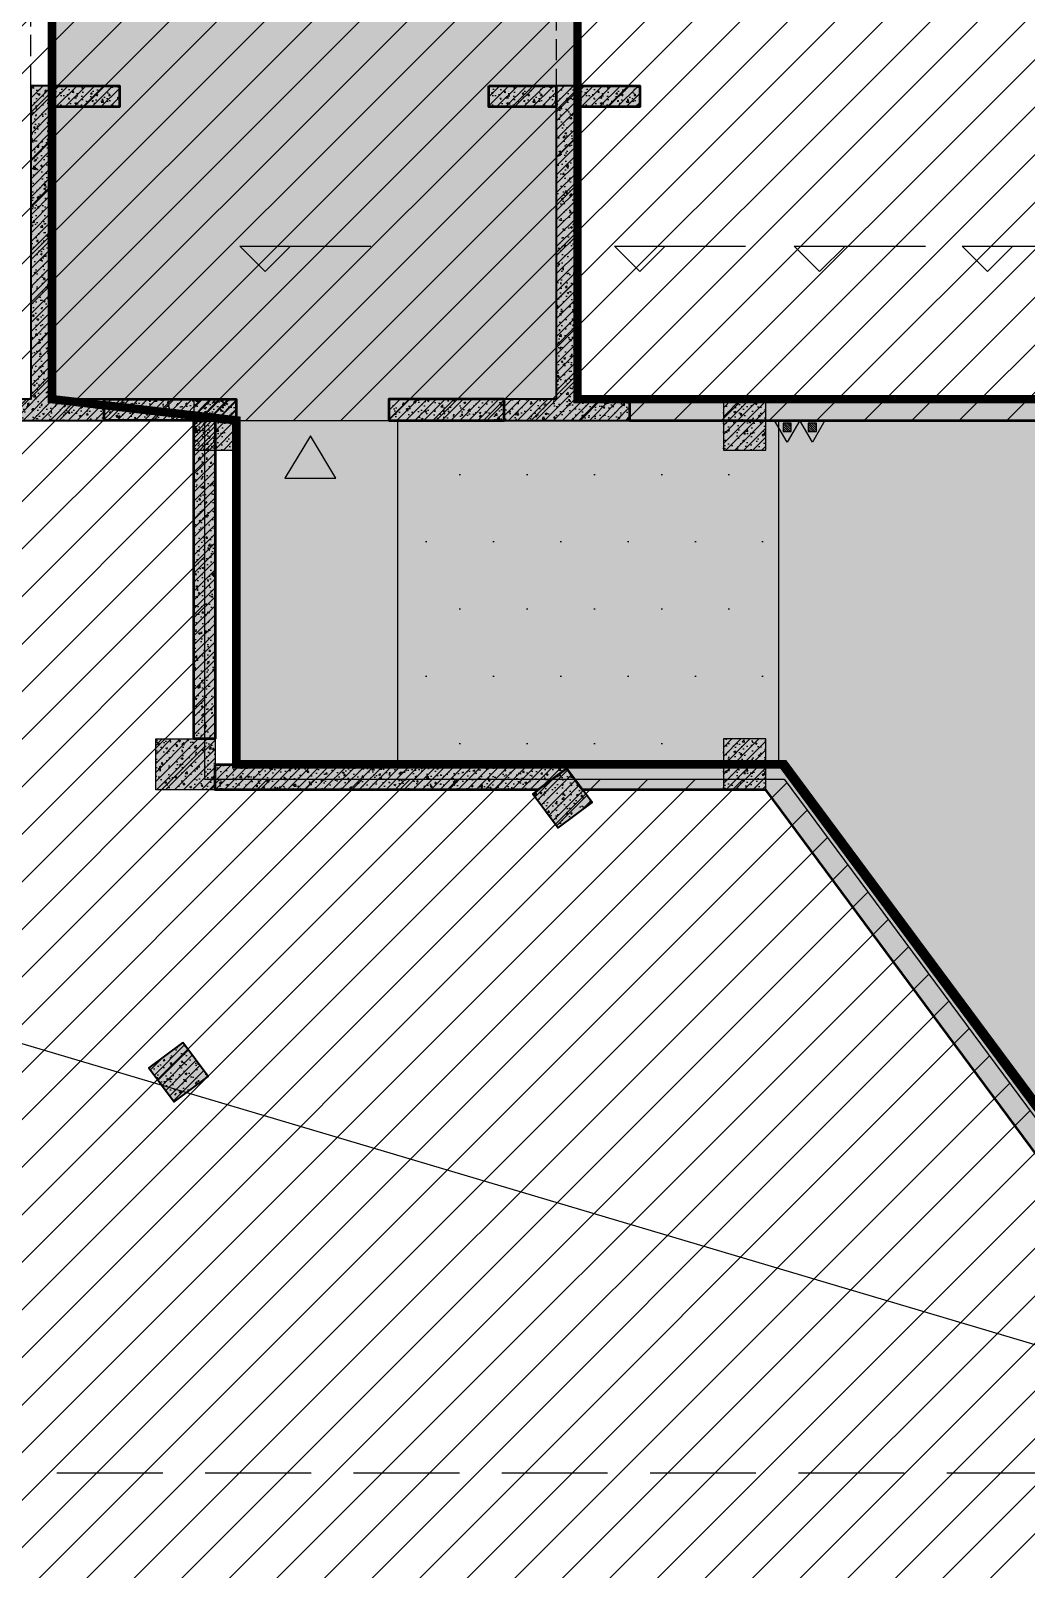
# Model space of a CAD drawing. Extents: x -1338203 to 1886333, y -530034 to 1031844.
# Drawn here: x 512066 to 523811, y 264389 to 282548 of the extents above; entities that cross this region are included whole.
import ezdxf

# ---------------------------------------------------------------- set-up
doc = ezdxf.new("R2010")
doc.units = 0
doc.header["$LTSCALE"] = 1000
doc.header["$MEASUREMENT"] = 0
doc.linetypes.add('$2$DASH', pattern=[0.35, 0.25, -0.1])
doc.linetypes.add('A-19-平面B1$0$DASH', pattern=[0.35, 0.25, -0.1])
for name, color, linetype in [('$0$DIM_SYMB', 3, 'Continuous'), ('A-001-平面参照B1$0$0A-ELEV-PATT', 8, 'Continuous'), ('A-001-平面参照B1$0$AUDIT_D_220531184525-2', 40, 'Continuous'), ('A-19-平面B1$0$0A-A-SYMB-ELEV', 150, 'Continuous'), ('A-19-平面B1$0$0A-B-D&W', 135, 'Continuous'), ('S001地下一墙柱$0$S001地下一墙柱$0$0S-CC-LINE', 52, 'Continuous'), ('S001地下一墙柱$0$S001地下一墙柱$0$0S-CW-HATCH', 251, 'Continuous'), ('S001地下一墙柱$0$S001地下一墙柱$0$0S-CW-HATCH-UP', 251, 'Continuous'), ('S19柱墙B1_1$0$0S-CC-LINE', 52, 'Continuous'), ('S19柱墙B1_1$0$0S-CW-HATCH', 251, 'Continuous'), ('S19柱墙B1_1$0$0S-CW-HATCH-UP', 251, 'Continuous'), ('地面指向箭头', 7, 'Continuous'), ('负一层消火栓$0$0P-EQUIP-FH', 7, 'Continuous')]:
    doc.layers.add(name, color=color, linetype=linetype)
doc.layers.add('A-001-主楼组合参照B1$0$0A-X-AREA', color=6, linetype='Continuous', plot=False)
doc.layers.add('AAD-A-PROOF', color=30, linetype='Continuous', plot=False)
doc.layers.add('p-h-walkable', color=7, linetype='Continuous', lineweight=70, true_color=0xf0f0f0)
doc.layers.add('S19柱墙B1_1$0$0S-CW-LINE', color=7, linetype='Continuous', lineweight=50)
pattern_1 = [(45, (766365.37, 306889.07), (-280.633, 280.633), [])]
pattern_2 = [(45, (-2412574.4, 12213.215), (-53.0330086, 53.0330086), []), (50, (-2412574.4, 12213.22), (215.178055, -18.82564), [22.5, -247.5]), (355, (-2412574.4, 12213.22), (-41.6254, 225.65764), [18, -198]), (100.4514, (-2412556.47, 12211.65), (173.552815, 206.831863), [19.122057, -210.342634]), (46.1842, (-2412574.4, 12273.22), (320.172315, -49.655704), [33.75, -371.25]), (96.6356, (-2412547.72, 12269.08), (280.398812, 292.23536), [28.683086, -315.5139]), (351.1842, (-2412574.4, 12273.2), (280.398584, 292.23558), [27, -297]), (21, (-2412544.4, 12258.22), (179.072116, -120.785667), [22.5, -247.5]), (326, (-2412544.4, 12258.22), (72.9946, 217.545014), [18, -198]), (71.4514, (-2412529.48, 12248.15), (252.066789, 96.759149), [19.122057, -210.342634]), (37.5, (-2412574.4, 12213.215), (3.6479566, 99.8681561), [0, -195.6, 0, -201, 0, -198.75]), (7.5, (-2412574.4, 12213.22), (78.9208612, 118.3235136), [0, -114.6, 0, -191.1, 0, -75.75]), (327.5, (-2412641.3, 12213.215), (160.1467309, -6.7664615), [0, -75, 0, -234, 0, -310.5]), (317.5, (-2412671.3, 12213.22), (174.955851, 30.031495), [0, -97.5, 0, -155.4, 0, -220.5])]
pattern_3 = [(45, (-22410.35, -99883.33), (-53.033009, 53.033009), []), (50, (-22410.35, -99883.33), (215.178055, -18.82564), [22.5, -247.5]), (355, (-22410.35, -99883.33), (-41.6254, 225.65764), [18, -198]), (100.4514, (-22392.42, -99884.9), (173.552815, 206.83186), [19.12206, -210.34263]), (46.1842, (-22410.35, -99823.33), (320.17231, -49.6557), [33.75, -371.25]), (96.6356, (-22383.67, -99827.47), (280.39881, 292.23536), [28.68309, -315.5139]), (351.1842, (-22410.35, -99823.33), (280.39858, 292.23558), [27, -297]), (21, (-22380.35, -99838.33), (179.072116, -120.785667), [22.5, -247.5]), (326, (-22380.35, -99838.33), (72.9946, 217.54501), [18, -198]), (71.4514, (-22365.43, -99848.4), (252.06679, 96.75915), [19.12206, -210.34263]), (37.5, (-22410.35, -99883.33), (3.647957, 99.868156), [0, -195.6, 0, -201, 0, -198.75]), (7.5, (-22410.35, -99883.33), (78.920861, 118.323514), [0, -114.6, 0, -191.1, 0, -75.75]), (327.5, (-22477.25, -99883.33), (160.146731, -6.766462), [0, -75, 0, -234, 0, -310.5]), (317.5, (-22507.25, -99883.33), (174.95585, 30.031495), [0, -97.5, 0, -155.4, 0, -220.5])]

# ---------------------------------------------------------------- blocks, each defined once
blk = doc.blocks.new('A-001-平面参照B1')
at = {"layer": 'A-001-平面参照B1$0$0A-ELEV-PATT'}
h = blk.add_hatch(dxfattribs=at)
h.set_pattern_fill('DOTS', color=256, scale=500)
h.set_pattern_definition([(0, (-766365.4, -306889.1), (396.875, 793.75), [0, -793.75])])
h.paths.add_polyline_path([(-249974, -28950), (-249974, -33000), (-245474, -33000), (-245474, -28950)])
at = {"layer": 'A-001-平面参照B1$0$AUDIT_D_220531184525-2', "ltscale": 0.002}
blk.add_lwpolyline([(-249974, -28950), (-249974, -33000), (-245474, -33000), (-245474, -28950)], close=True, dxfattribs=at)
blk = doc.blocks.new('负一层消火栓$0$$TwtSys$00000546')
h = blk.add_hatch()
h.set_pattern_fill('ANSI31', color=256, scale=200, style=0)
h.set_pattern_definition([(45, (-38543.802, -6670.83), (-17.67767, 17.67767), [])])
h.paths.add_polyline_path([(-65, 174), (65, 174), (65, 44), (-65, 44)])
for points in [[(0, 344), (-198, 0), (198, 0)], [(-65, 174), (65, 174), (65, 44), (-65, 44)]]:
    blk.add_lwpolyline(points, close=True)
blk = doc.blocks.new('负一层消火栓')
at = {"layer": '负一层消火栓$0$0P-EQUIP-FH', "xscale": -0.75, "yscale": 0.75, "zscale": 0.75, "rotation": 180}
for p in [(-245375, -28940, 83150), (-245078, -28940, 83150)]:
    blk.add_blockref('负一层消火栓$0$$TwtSys$00000546', p, dxfattribs=at)
blk = doc.blocks.new('剖面位置')
at = {"layer": '$0$DIM_SYMB', "linetype": '$2$DASH', "ltscale": 5}
blk.add_lwpolyline([(13257, -41366), (-263305, -41366)], dxfattribs=at)
blk.add_lwpolyline([(13257, -41366), (-263305, -41366)], dxfattribs=at)
blk = doc.blocks.new('A$C488321c4')
at = {"layer": '地面指向箭头'}
h = blk.add_hatch(color=251, dxfattribs=at)
h.dxf.hatch_style = 1
h.paths.add_polyline_path([(103019, -84493), (102719, -83993), (102419, -84493)])
at = {"layer": '地面指向箭头', "color": 251, "flags": 128}
blk.add_lwpolyline([(103019, -84493), (102719, -83993), (102419, -84493), (103019, -84493)], dxfattribs=at)
blk = doc.blocks.new('A-19-平面B1')
at = {"layer": 'A-19-平面B1$0$0A-A-SYMB-ELEV'}
for p, q in [((-460, -3534), (-760, -3234)), ((-760, -3234), (789, -3234)), ((-460, -3534), (-160, -3234)), ((3961, -3534), (3661, -3234)), ((3661, -3234), (5210, -3234)), ((3961, -3534), (4261, -3234)), ((6083, -3534), (5783, -3234)), ((5783, -3234), (7333, -3234)), ((6083, -3534), (6383, -3234)), ((8064, -3534), (7764, -3234)), ((7764, -3234), (9313, -3234)), ((8064, -3534), (8364, -3234))]:
    blk.add_line(p, q, dxfattribs=at)
at = {"layer": 'A-19-平面B1$0$0A-B-D&W', "linetype": 'A-19-平面B1$0$DASH'}
for points in [[(-3225, -90), (-2975, -90), (-2975, -1340), (-3225, -1340)], [(3225, -90), (2975, -90), (2975, -1340), (3225, -1340)]]:
    blk.add_lwpolyline(points, close=True, dxfattribs=at)

msp = doc.modelspace()

# ---------------------------------------------------------------- hatches: boundary and pattern name
at = {"ltscale": 0.002}
h = msp.add_hatch(dxfattribs=at)
h.set_pattern_fill('ANSI31', color=8, scale=250)
h.set_pattern_definition(pattern_1)
h.paths.add_polyline_path([(564290.7, 280949.1), (564290.7, 286729.1), (563615.7, 286729.1), (562347.1, 286729.1), (557580.7, 286729.1), (557580.7, 287729.1), (549550.7, 287729.1), (549550.7, 291299.1), (546430.7, 291299.1), (546430.7, 287729.1), (538400.7, 287729.1), (538400.7, 286729.1), (536040.7, 286729.1), (536040.7, 287639.1), (533980.7, 287639.1), (533980.7, 286729.1), (529300.7, 286729.1), (529300.7, 287639.1), (527240.7, 287639.1), (527240.7, 286729.1), (524880.7, 286729.1), (524880.7, 287729.1), (516850.7, 287729.1), (516850.7, 291299.1), (513730.7, 291299.1), (513730.7, 287729.1), (505880.7, 287729.1), (505700.7, 287729.1), (505700.7, 286728.3), (498990.7, 286729.1), (498990.7, 286317.5), (498990.7, 286315.9), (498990.7, 285469.1), (498170.7, 285469.1), (498170.7, 284029.1), (498990.7, 284029.1), (498990.7, 278176), (498990.7, 277949.1), (514140.7, 277949.1), (514240.7, 277949.1), (524630.7, 277949.1), (524630.7, 277349.1), (525050.7, 277349.1), (525050.7, 277949.1), (526875.7, 277949.1), (526875.7, 277349.1), (527125.7, 277349.1), (527125.7, 277949.1), (528455.7, 277949.1), (528455.7, 277349.1), (528705.7, 277349.1), (528705.7, 277949.1), (534575.7, 277949.1), (534575.7, 277349.1), (534825.7, 277349.1), (534825.7, 277949.1), (536155.7, 277949.1), (536155.7, 277349.1), (536405.7, 277349.1), (536405.7, 277949.1), (538230.7, 277949.1), (538230.7, 277349.1), (538650.7, 277349.1), (538650.7, 277949.1), (557330.7, 277949.1), (557330.7, 277349.1), (557750.7, 277349.1), (557750.7, 277949.1), (559575.7, 277949.1), (559575.7, 277349.1), (559825.7, 277349.1), (559825.7, 277949.1), (561155.7, 277949.1), (561155.7, 277349.1), (561405.7, 277349.1), (561405.7, 277949.1), (565130.7, 277949.1), (565130.7, 280949.1)])
h = msp.add_hatch(dxfattribs=at)
h.set_pattern_fill('ANSI31', color=8, scale=250)
h.set_pattern_definition(pattern_1)
h.paths.add_polyline_path([(533893.8, 256263.9), (520800.2, 246556.6), (519966.6, 247680.1), (520448.4, 248038.4), (517410.7, 252135.3), (516928.8, 251777.9), (516094.9, 252902.5), (516576.9, 253259.9), (512646.5, 258560.8), (512164.5, 258203.5), (511330, 259328.1), (511811.8, 259686.5), (507881.4, 264987.4), (507399.6, 264629.1), (506565.3, 265754.4), (507047, 266112.7), (503116.4, 271413.9), (502634.7, 271055.6), (501800.8, 272180.2), (502282.6, 272538.5), (499245, 276635.2), (498763.3, 276276.9), (497994.3, 277314), (498990.7, 278052.7), (498990.7, 277949.1), (514140.7, 277949.1), (514115.7, 277949.1), (514115.7, 273713.9), (520955.8, 273714.1)])
at = {"layer": 'p-h-walkable', "ltscale": 0.002}
h = msp.add_hatch(color=256, dxfattribs=at)
h.dxf.hatch_style = 1
h.paths.add_polyline_path([(514490.7, 277949.1), (514490.7, 273889.1), (520955.8, 273889.1), (534087.5, 256178.4), (538435.4, 250314.4), (543356.6, 253600.3), (543356.6, 247019.1), (549661, 247019.3), (549661, 243449.1), (545126, 243199.1), (545126, 237619.1), (557691, 237619.1), (557441, 242359.1), (578076.6, 242257.5), (578076.6, 244575.6), (585736.6, 244575.6), (585666.6, 241345.6), (590066.6, 241095.6), (590066.6, 238825.6), (593136.6, 238825.6), (593136.6, 241295.6), (598286.6, 241295.6), (598286.6, 244325.6), (613616.6, 244572.5), (613616.6, 241342.5), (618501.6, 241295.6), (618501.6, 238825.6), (621086.6, 238825.6), (621086.6, 241095.6), (626401.6, 241345.6), (626236.6, 244325.6), (640276.6, 244575.6), (640276.6, 286691), (623126.6, 286349.1), (623426.6, 293689.1), (616446.6, 293689.1), (616746.6, 286599.1), (595256.5, 286349.2), (595676.6, 293689.1), (588396.6, 293689.1), (588796.6, 286599.1), (572877.6, 286649.1), (571931.6, 275549.1), (564290.7, 275549.1), (564290.7, 277949.1), (551215.7, 278199.1), (551215.7, 287479.1), (544765.7, 287479.1), (544765.7, 278199.1), (518515.7, 278199.1), (518515.7, 287479.1), (512315.7, 287479.1), (512315.7, 278199.1)])
at = {"layer": 'S001地下一墙柱$0$S001地下一墙柱$0$0S-CW-HATCH'}
h = msp.add_hatch(color=256, dxfattribs=at)
h.dxf.hatch_style = 1
h.paths.add_polyline_path([(514490.7, 278199.1), (513990.7, 278199.1), (513990.7, 277599.1), (514490.7, 277599.1)])
h = msp.add_hatch(color=256, dxfattribs=at)
h.dxf.hatch_style = 1
h.paths.add_polyline_path([(520737.3, 278199.1), (520237.3, 278199.1), (520237.3, 277599.1), (520737.3, 277599.1)])
h = msp.add_hatch(color=256, dxfattribs=at)
h.dxf.hatch_style = 1
h.paths.add_polyline_path([(520737.3, 274189.1), (520237.3, 274189.1), (520237.3, 273589.1), (520737.3, 273589.1)])
at = {"layer": 'S001地下一墙柱$0$S001地下一墙柱$0$0S-CW-HATCH-UP'}
h = msp.add_hatch(dxfattribs=at)
h.set_pattern_fill('钢筋混凝土', color=256, scale=30)
h.set_pattern_definition([(45, (546801.4, 287150.786), (-53.03301, 53.03301), []), (50, (546801.4, 287150.79), (215.1781, -18.8256), [22.5, -247.5]), (355, (546801.4, 287150.79), (-41.6254, 225.6576), [18, -198]), (100.4514, (546819.33, 287149.22), (173.5528, 206.8319), [19.122, -210.3426]), (46.1842, (546801.4, 287210.79), (320.1723, -49.6557), [33.75, -371.25]), (96.6356, (546828.08, 287206.65), (280.3988, 292.2354), [28.683, -315.514]), (351.1842, (546801.4, 287210.8), (280.3986, 292.2356), [27, -297]), (21, (546831.4, 287195.79), (179.0721, -120.7857), [22.5, -247.5]), (326, (546831.4, 287195.79), (72.9946, 217.545), [18, -198]), (71.4514, (546846.32, 287185.72), (252.0668, 96.7591), [19.122, -210.3426]), (37.5, (546801.4, 287150.786), (3.64796, 99.86816), [0, -195.6, 0, -201, 0, -198.75]), (7.5, (546801.4, 287150.79), (78.92086, 118.3235), [0, -114.6, 0, -191.1, 0, -75.75]), (327.5, (546734.5, 287150.786), (160.14673, -6.76646), [0, -75, 0, -234, 0, -310.5]), (317.5, (546704.5, 287150.79), (174.95585, 30.0315), [0, -97.5, 0, -155.4, 0, -220.5])])
h.paths.add_polyline_path([(514490.7, 278199.1), (513990.7, 278199.1), (513990.7, 277599.1), (514490.7, 277599.1)])
h = msp.add_hatch(dxfattribs=at)
h.set_pattern_fill('钢筋混凝土', color=256, scale=30)
h.set_pattern_definition([(45, (553047.99, 287150.786), (-53.03301, 53.03301), []), (50, (553048, 287150.79), (215.1781, -18.8256), [22.5, -247.5]), (355, (553048, 287150.79), (-41.6254, 225.6576), [18, -198]), (100.4514, (553065.92, 287149.22), (173.5528, 206.8319), [19.122, -210.3426]), (46.1842, (553048, 287210.79), (320.1723, -49.6557), [33.75, -371.25]), (96.6356, (553074.67, 287206.65), (280.3988, 292.2354), [28.683, -315.514]), (351.1842, (553048, 287210.8), (280.3986, 292.2356), [27, -297]), (21, (553078, 287195.79), (179.0721, -120.7857), [22.5, -247.5]), (326, (553078, 287195.79), (72.9946, 217.545), [18, -198]), (71.4514, (553092.91, 287185.72), (252.0668, 96.7591), [19.122, -210.3426]), (37.5, (553047.99, 287150.786), (3.64796, 99.86816), [0, -195.6, 0, -201, 0, -198.75]), (7.5, (553047.99, 287150.79), (78.92086, 118.3235), [0, -114.6, 0, -191.1, 0, -75.75]), (327.5, (552981.09, 287150.786), (160.14673, -6.76646), [0, -75, 0, -234, 0, -310.5]), (317.5, (552951.09, 287150.79), (174.95585, 30.0315), [0, -97.5, 0, -155.4, 0, -220.5])])
h.paths.add_polyline_path([(520737.3, 278199.1), (520237.3, 278199.1), (520237.3, 277599.1), (520737.3, 277599.1)])
h = msp.add_hatch(dxfattribs=at)
h.set_pattern_fill('钢筋混凝土', color=256, scale=30)
h.set_pattern_definition([(45, (553047.99, 283140.786), (-53.03301, 53.03301), []), (50, (553048, 283140.79), (215.1781, -18.8256), [22.5, -247.5]), (355, (553048, 283140.79), (-41.6254, 225.6576), [18, -198]), (100.4514, (553065.92, 283139.22), (173.5528, 206.8319), [19.122, -210.3426]), (46.1842, (553048, 283200.79), (320.1723, -49.6557), [33.75, -371.25]), (96.6356, (553074.67, 283196.65), (280.3988, 292.2354), [28.683, -315.514]), (351.1842, (553048, 283200.8), (280.3986, 292.2356), [27, -297]), (21, (553078, 283185.79), (179.0721, -120.7857), [22.5, -247.5]), (326, (553078, 283185.79), (72.9946, 217.545), [18, -198]), (71.4514, (553092.91, 283175.72), (252.0668, 96.7591), [19.122, -210.3426]), (37.5, (553047.99, 283140.786), (3.64796, 99.86816), [0, -195.6, 0, -201, 0, -198.75]), (7.5, (553047.99, 283140.79), (78.92086, 118.3235), [0, -114.6, 0, -191.1, 0, -75.75]), (327.5, (552981.09, 283140.79), (160.14673, -6.76646), [0, -75, 0, -234, 0, -310.5]), (317.5, (552951.09, 283140.79), (174.95585, 30.0315), [0, -97.5, 0, -155.4, 0, -220.5])])
h.paths.add_polyline_path([(520737.3, 274189.1), (520237.3, 274189.1), (520237.3, 273589.1), (520737.3, 273589.1)])
at = {"layer": 'S19柱墙B1_1$0$0S-CW-HATCH'}
h = msp.add_hatch(color=256, dxfattribs=at)
h.dxf.hatch_style = 1
h.paths.add_polyline_path([(511450.7, 277949.1), (512190.7, 277949.1), (512930.7, 277949.1), (512930.7, 278199.1), (512315.7, 278199.1), (512315.7, 281899.1), (512065.7, 281899.1), (512065.7, 278199.1), (511450.7, 278199.1)])
h = msp.add_hatch(color=256, dxfattribs=at)
h.dxf.hatch_style = 1
h.paths.add_polyline_path([(512315.7, 281899.1), (513110.7, 281899.1), (513110.7, 281649.1), (512315.7, 281649.1)])
h = msp.add_hatch(color=256, dxfattribs=at)
h.dxf.hatch_style = 1
h.paths.add_polyline_path([(517470.7, 281899.1), (518265.7, 281899.1), (518265.7, 281649.1), (517470.7, 281649.1)])
h = msp.add_hatch(color=256, dxfattribs=at)
h.dxf.hatch_style = 1
h.paths.add_polyline_path([(518265.7, 278199.1), (517650.7, 278199.1), (517650.7, 277949.1), (518390.7, 277949.1), (519130.7, 277949.1), (519130.7, 278199.1), (518515.7, 278199.1), (518515.7, 281899.1), (518265.7, 281899.1)])
h = msp.add_hatch(color=256, dxfattribs=at)
h.dxf.hatch_style = 1
h.paths.add_polyline_path([(518515.7, 281899.1), (519250.7, 281899.1), (519250.7, 281649.1), (518515.7, 281649.1)])
h = msp.add_hatch(color=256, dxfattribs=at)
h.dxf.hatch_style = 1
h.paths.add_polyline_path([(512930.7, 278199.1), (514490.7, 278199.1), (514490.7, 277949.1), (512930.7, 277949.1)])
at = {"layer": 'S19柱墙B1_1$0$0S-CW-HATCH', "ltscale": 0.002}
h = msp.add_hatch(color=256, dxfattribs=at)
h.dxf.hatch_style = 1
h.paths.add_polyline_path([(516290.7, 277949.1), (517650.7, 277949.1), (517650.7, 278199.1), (516290.7, 278199.1)])
h = msp.add_hatch(color=256, dxfattribs=at)
h.dxf.hatch_style = 1
h.paths.add_polyline_path([(519130.7, 277949.1), (524630.7, 277949.1), (524630.7, 278199.1), (519130.7, 278199.1)])
at = {"layer": 'S19柱墙B1_1$0$0S-CW-HATCH'}
h = msp.add_hatch(color=256, dxfattribs=at)
h.dxf.hatch_style = 1
h.paths.add_polyline_path([(514240.7, 274189), (513990.7, 274189), (513990.7, 277949.1), (514240.7, 277949.1)])
h = msp.add_hatch(color=256, dxfattribs=at)
h.dxf.hatch_style = 1
h.paths.add_polyline_path([(513540.7, 274189), (514240.7, 274189), (514240.7, 273589.1), (513540.7, 273589.1)])
h = msp.add_hatch(color=256, dxfattribs=at)
h.dxf.hatch_style = 1
h.paths.add_polyline_path([(514240.7, 273889.1), (518390.7, 273889.1), (518390.7, 273839.1), (518053.5, 273589.1), (514240.7, 273589.1)])
h = msp.add_hatch(color=256, dxfattribs=at)
h.dxf.hatch_style = 1
h.paths.add_polyline_path([(518390.7, 273839.1), (517989, 273541.3), (518286.8, 273139.6), (518688.5, 273437.4)])
h = msp.add_hatch(color=256, dxfattribs=at)
h.dxf.hatch_style = 1
h.paths.add_polyline_path([(518390.7, 273889.1), (520888.3, 273889.1), (524731.8, 268705.3), (524490.8, 268526.6), (520737.6, 273589.3), (518576.4, 273589.3), (518390.7, 273839.1)])
h = msp.add_hatch(color=256, dxfattribs=at)
h.dxf.hatch_style = 1
h.paths.add_polyline_path([(513860.5, 270606.5), (513458.8, 270308.7), (513756.6, 269907.1), (514158.3, 270204.9)])
at = {"layer": 'S19柱墙B1_1$0$0S-CW-HATCH-UP'}
h = msp.add_hatch(dxfattribs=at)
h.set_pattern_fill('钢筋混凝土', color=256, scale=30)
h.set_pattern_definition(pattern_3)
h.paths.add_polyline_path([(511450.7, 277949.1), (512190.7, 277949.1), (512930.7, 277949.1), (512930.7, 278199.1), (512315.7, 278199.1), (512315.7, 281899.1), (512065.7, 281899.1), (512065.7, 278199.1), (511450.7, 278199.1)])
h = msp.add_hatch(dxfattribs=at)
h.set_pattern_fill('钢筋混凝土', color=256, scale=30)
h.set_pattern_definition([(45, (-2403964.406, 15913.21), (-53.0330086, 53.0330086), []), (50, (-2403964.4, 15913.21), (215.178055, -18.82564), [22.5, -247.5]), (355, (-2403964.4, 15913.2), (-41.6254, 225.65764), [18, -198]), (100.4514, (-2403946.47, 15911.64), (173.552815, 206.831863), [19.122057, -210.342634]), (46.1842, (-2403964.4, 15973.2), (320.172315, -49.655704), [33.75, -371.25]), (96.6356, (-2403937.72, 15969.07), (280.39881, 292.23536), [28.683086, -315.5139]), (351.1842, (-2403964.4, 15973.2), (280.398584, 292.23558), [27, -297]), (21, (-2403934.4, 15958.21), (179.072116, -120.785667), [22.5, -247.5]), (326, (-2403934.4, 15958.2), (72.9946, 217.545014), [18, -198]), (71.4514, (-2403919.48, 15948.15), (252.066789, 96.759149), [19.122057, -210.342634]), (37.5, (-2403964.406, 15913.21), (3.6479566, 99.8681561), [0, -195.6, 0, -201, 0, -198.75]), (7.5, (-2403964.41, 15913.21), (78.9208612, 118.3235136), [0, -114.6, 0, -191.1, 0, -75.75]), (327.5, (-2404031.306, 15913.21), (160.1467309, -6.7664615), [0, -75, 0, -234, 0, -310.5]), (317.5, (-2404061.3, 15913.21), (174.955851, 30.031495), [0, -97.5, 0, -155.4, 0, -220.5])])
h.paths.add_polyline_path([(512315.7, 281899.1), (513110.7, 281899.1), (513110.7, 281649.1), (512315.7, 281649.1)])
h = msp.add_hatch(dxfattribs=at)
h.set_pattern_fill('钢筋混凝土', color=256, scale=30)
h.set_pattern_definition([(45, (-2398869.41, 15913.21), (-53.0330086, 53.0330086), []), (50, (-2398869.41, 15913.21), (215.178055, -18.82564), [22.5, -247.5]), (355, (-2398869.4, 15913.2), (-41.6254, 225.65764), [18, -198]), (100.4514, (-2398851.48, 15911.64), (173.552815, 206.831863), [19.122057, -210.342634]), (46.1842, (-2398869.4, 15973.2), (320.172315, -49.655704), [33.75, -371.25]), (96.6356, (-2398842.73, 15969.07), (280.39881, 292.23536), [28.683086, -315.5139]), (351.1842, (-2398869.4, 15973.2), (280.398584, 292.23558), [27, -297]), (21, (-2398839.41, 15958.21), (179.072116, -120.785667), [22.5, -247.5]), (326, (-2398839.4, 15958.2), (72.9946, 217.545014), [18, -198]), (71.4514, (-2398824.49, 15948.15), (252.066789, 96.759149), [19.122057, -210.342634]), (37.5, (-2398869.41, 15913.21), (3.6479566, 99.8681561), [0, -195.6, 0, -201, 0, -198.75]), (7.5, (-2398869.41, 15913.21), (78.9208612, 118.3235136), [0, -114.6, 0, -191.1, 0, -75.75]), (327.5, (-2398936.31, 15913.21), (160.1467309, -6.7664615), [0, -75, 0, -234, 0, -310.5]), (317.5, (-2398966.31, 15913.21), (174.955851, 30.031495), [0, -97.5, 0, -155.4, 0, -220.5])])
h.paths.add_polyline_path([(517470.7, 281899.1), (518265.7, 281899.1), (518265.7, 281649.1), (517470.7, 281649.1)])
h = msp.add_hatch(dxfattribs=at)
h.set_pattern_fill('钢筋混凝土', color=256, scale=30)
h.set_pattern_definition(pattern_3)
h.paths.add_polyline_path([(518265.7, 278199.1), (517650.7, 278199.1), (517650.7, 277949.1), (518390.7, 277949.1), (519130.7, 277949.1), (519130.7, 278199.1), (518515.7, 278199.1), (518515.7, 281899.1), (518265.7, 281899.1)])
h = msp.add_hatch(dxfattribs=at)
h.set_pattern_fill('钢筋混凝土', color=256, scale=30)
h.set_pattern_definition([(45, (-2397764.41, 15913.21), (-53.0330086, 53.0330086), []), (50, (-2397764.41, 15913.21), (215.178055, -18.82564), [22.5, -247.5]), (355, (-2397764.4, 15913.2), (-41.6254, 225.65764), [18, -198]), (100.4514, (-2397746.48, 15911.64), (173.552815, 206.831863), [19.122057, -210.342634]), (46.1842, (-2397764.4, 15973.2), (320.172315, -49.655704), [33.75, -371.25]), (96.6356, (-2397737.73, 15969.07), (280.39881, 292.23536), [28.683086, -315.5139]), (351.1842, (-2397764.4, 15973.2), (280.398584, 292.23558), [27, -297]), (21, (-2397734.41, 15958.21), (179.072116, -120.785667), [22.5, -247.5]), (326, (-2397734.4, 15958.2), (72.9946, 217.545014), [18, -198]), (71.4514, (-2397719.49, 15948.15), (252.066789, 96.759149), [19.122057, -210.342634]), (37.5, (-2397764.41, 15913.21), (3.6479566, 99.8681561), [0, -195.6, 0, -201, 0, -198.75]), (7.5, (-2397764.41, 15913.21), (78.9208612, 118.3235136), [0, -114.6, 0, -191.1, 0, -75.75]), (327.5, (-2397831.31, 15913.21), (160.1467309, -6.7664615), [0, -75, 0, -234, 0, -310.5]), (317.5, (-2397861.31, 15913.21), (174.955851, 30.031495), [0, -97.5, 0, -155.4, 0, -220.5])])
h.paths.add_polyline_path([(518515.7, 281899.1), (519250.7, 281899.1), (519250.7, 281649.1), (518515.7, 281649.1)])
h = msp.add_hatch(dxfattribs=at)
h.set_pattern_fill('钢筋混凝土', color=256, scale=30)
h.set_pattern_definition([(45, (-2412574.4, 12213.215), (-53.0330086, 53.0330086), []), (50, (-2412574.4, 12213.22), (215.178055, -18.82564), [22.5, -247.5]), (355, (-2412574.4, 12213.22), (-41.6254, 225.65764), [18, -198]), (100.4514, (-2412556.47, 12211.65), (173.552815, 206.831863), [19.122057, -210.342634]), (46.1842, (-2412574.4, 12273.22), (320.172315, -49.655704), [33.75, -371.25]), (96.6356, (-2412547.72, 12269.08), (280.398812, 292.23536), [28.683086, -315.5139]), (351.1842, (-2412574.4, 12273.2), (280.398584, 292.23558), [27, -297]), (21, (-2412544.4, 12258.22), (179.072116, -120.785667), [22.5, -247.5]), (326, (-2412544.4, 12258.22), (72.9946, 217.545014), [18, -198]), (71.4514, (-2412529.48, 12248.15), (252.066789, 96.759149), [19.122057, -210.342634]), (37.5, (-2412574.4, 12213.215), (3.6479566, 99.8681561), [0, -195.6, 0, -201, 0, -198.75]), (7.5, (-2412574.4, 12213.22), (78.9208612, 118.3235136), [0, -114.6, 0, -191.1, 0, -75.75]), (327.5, (-2412641.3, 12213.215), (160.1467309, -6.7664615), [0, -75, 0, -234, 0, -310.5]), (317.5, (-2412671.3, 12213.22), (174.955851, 30.031495), [0, -97.5, 0, -155.4, 0, -220.5])])
h.paths.add_polyline_path([(512930.7, 278199.1), (514490.7, 278199.1), (514490.7, 277949.1), (512930.7, 277949.1)])
at = {"layer": 'S19柱墙B1_1$0$0S-CW-HATCH-UP', "ltscale": 0.002}
h = msp.add_hatch(dxfattribs=at)
h.set_pattern_fill('钢筋混凝土', color=256, scale=30)
h.set_pattern_definition([(45, (-8e-05, 0.0003), (-53.033009, 53.033009), []), (50, (-8e-05, 0.0003), (215.178055, -18.82564), [22.5, -247.5]), (355, (-8e-05, 0.0003), (-41.6254, 225.65764), [18, -198]), (100.4514, (17.93, -1.57), (173.552815, 206.83186), [19.12206, -210.34263]), (46.1842, (-8e-05, 60), (320.17231, -49.6557), [33.75, -371.25]), (96.6356, (26.68, 55.86), (280.39881, 292.23536), [28.68309, -315.5139]), (351.1842, (-8e-05, 60), (280.39858, 292.23558), [27, -297]), (21, (30, 45), (179.072116, -120.785667), [22.5, -247.5]), (326, (30, 45), (72.9946, 217.54501), [18, -198]), (71.4514, (44.92, 34.93), (252.06679, 96.75915), [19.12206, -210.34263]), (37.5, (-8e-05, 0.0003), (3.647957, 99.868156), [0, -195.6, 0, -201, 0, -198.75]), (7.5, (-8e-05, 0.0003), (78.920861, 118.323514), [0, -114.6, 0, -191.1, 0, -75.75]), (327.5, (-66.9, 0.0003), (160.146731, -6.766462), [0, -75, 0, -234, 0, -310.5]), (317.5, (-96.9, 0.0003), (174.95585, 30.031495), [0, -97.5, 0, -155.4, 0, -220.5])])
h.paths.add_polyline_path([(516290.7, 277949.1), (517650.7, 277949.1), (517650.7, 278199.1), (516290.7, 278199.1)])
h = msp.add_hatch(dxfattribs=at)
h.set_pattern_fill('钢筋混凝土', color=256, scale=30)
h.set_pattern_definition([(45, (2940, 0.0003), (-53.033009, 53.033009), []), (50, (2940, 0.0003), (215.178055, -18.82564), [22.5, -247.5]), (355, (2940, 0.0003), (-41.6254, 225.65764), [18, -198]), (100.4514, (2957.93, -1.57), (173.552815, 206.83186), [19.12206, -210.34263]), (46.1842, (2940, 60), (320.17231, -49.6557), [33.75, -371.25]), (96.6356, (2966.68, 55.86), (280.39881, 292.23536), [28.68309, -315.5139]), (351.1842, (2940, 60), (280.39858, 292.23558), [27, -297]), (21, (2970, 45), (179.072116, -120.785667), [22.5, -247.5]), (326, (2970, 45), (72.9946, 217.54501), [18, -198]), (71.4514, (2984.92, 34.93), (252.06679, 96.75915), [19.12206, -210.34263]), (37.5, (2940, 0.0003), (3.647957, 99.868156), [0, -195.6, 0, -201, 0, -198.75]), (7.5, (2940, 0.0003), (78.920861, 118.323514), [0, -114.6, 0, -191.1, 0, -75.75]), (327.5, (2873.1, 0.0003), (160.146731, -6.766462), [0, -75, 0, -234, 0, -310.5]), (317.5, (2843.1, 0.0003), (174.95585, 30.031495), [0, -97.5, 0, -155.4, 0, -220.5])])
h.paths.add_polyline_path([(519130.7, 277949.1), (524630.7, 277949.1), (524630.7, 278199.1), (519130.7, 278199.1)])
at = {"layer": 'S19柱墙B1_1$0$0S-CW-HATCH-UP'}
h = msp.add_hatch(dxfattribs=at)
h.set_pattern_fill('钢筋混凝土', color=256, scale=30)
h.set_pattern_definition([(45, (-2412624.4, 12213.215), (-53.0330086, 53.0330086), []), (50, (-2412624.4, 12213.22), (215.178055, -18.82564), [22.5, -247.5]), (355, (-2412624.4, 12213.22), (-41.6254, 225.65764), [18, -198]), (100.4514, (-2412606.47, 12211.65), (173.552815, 206.831863), [19.122057, -210.342634]), (46.1842, (-2412624.4, 12273.22), (320.172315, -49.655704), [33.75, -371.25]), (96.6356, (-2412597.72, 12269.08), (280.398812, 292.23536), [28.683086, -315.5139]), (351.1842, (-2412624.4, 12273.2), (280.398584, 292.23558), [27, -297]), (21, (-2412594.4, 12258.22), (179.072116, -120.785667), [22.5, -247.5]), (326, (-2412594.4, 12258.22), (72.9946, 217.545014), [18, -198]), (71.4514, (-2412579.48, 12248.15), (252.066789, 96.759149), [19.122057, -210.342634]), (37.5, (-2412624.4, 12213.215), (3.6479566, 99.8681561), [0, -195.6, 0, -201, 0, -198.75]), (7.5, (-2412624.4, 12213.22), (78.9208612, 118.3235136), [0, -114.6, 0, -191.1, 0, -75.75]), (327.5, (-2412691.3, 12213.215), (160.1467309, -6.7664615), [0, -75, 0, -234, 0, -310.5]), (317.5, (-2412721.3, 12213.22), (174.955851, 30.031495), [0, -97.5, 0, -155.4, 0, -220.5])])
h.paths.add_polyline_path([(514240.7, 274189), (513990.7, 274189), (513990.7, 277949.1), (514240.7, 277949.1)])
h = msp.add_hatch(dxfattribs=at)
h.set_pattern_fill('钢筋混凝土', color=256, scale=30)
h.set_pattern_definition([(45, (-2412574.4, 12163.2), (-53.0330086, 53.0330086), []), (50, (-2412574.4, 12163.2), (215.178055, -18.82564), [22.5, -247.5]), (355, (-2412574.4, 12163.2), (-41.6254, 225.65764), [18, -198]), (100.4514, (-2412556.47, 12161.63), (173.552815, 206.831863), [19.122057, -210.342634]), (46.1842, (-2412574.4, 12223.2), (320.172315, -49.655704), [33.75, -371.25]), (96.6356, (-2412547.72, 12219.06), (280.398812, 292.23536), [28.683086, -315.5139]), (351.1842, (-2412574.4, 12223.2), (280.398584, 292.23558), [27, -297]), (21, (-2412544.4, 12208.2), (179.072116, -120.785667), [22.5, -247.5]), (326, (-2412544.4, 12208.2), (72.9946, 217.545014), [18, -198]), (71.4514, (-2412529.48, 12198.14), (252.066789, 96.759149), [19.122057, -210.342634]), (37.5, (-2412574.4, 12163.2), (3.6479566, 99.8681561), [0, -195.6, 0, -201, 0, -198.75]), (7.5, (-2412574.4, 12163.2), (78.9208612, 118.3235136), [0, -114.6, 0, -191.1, 0, -75.75]), (327.5, (-2412641.3, 12163.2), (160.1467309, -6.7664615), [0, -75, 0, -234, 0, -310.5]), (317.5, (-2412671.3, 12163.2), (174.955851, 30.031495), [0, -97.5, 0, -155.4, 0, -220.5])])
h.paths.add_polyline_path([(513540.7, 274189), (514240.7, 274189), (514240.7, 273589.1), (513540.7, 273589.1)])
h = msp.add_hatch(dxfattribs=at)
h.set_pattern_fill('钢筋混凝土', color=256, scale=30)
h.set_pattern_definition(pattern_2)
h.paths.add_polyline_path([(514240.7, 273889.1), (518390.7, 273889.1), (518390.7, 273839.1), (518053.5, 273589.1), (514240.7, 273589.1)])
h = msp.add_hatch(dxfattribs=at)
h.set_pattern_fill('钢筋混凝土', color=256, scale=30)
h.set_pattern_definition(pattern_2)
h.paths.add_polyline_path([(518390.7, 273839.1), (517989, 273541.3), (518286.8, 273139.6), (518688.5, 273437.4)])
h = msp.add_hatch(dxfattribs=at)
h.set_pattern_fill('钢筋混凝土', color=256, scale=30)
h.set_pattern_definition([(45, (-751841.69, 781748.884), (-53.0330086, 53.0330086), []), (50, (-751841.69, 781748.88), (215.178055, -18.82564), [22.5, -247.5]), (355, (-751841.69, 781748.88), (-41.6254, 225.65764), [18, -198]), (100.4514, (-751823.75, 781747.32), (173.552815, 206.831863), [19.122057, -210.342634]), (46.1842, (-751841.69, 781808.88), (320.172315, -49.655704), [33.75, -371.25]), (96.6356, (-751815, 781804.75), (280.39881, 292.23536), [28.68309, -315.5139]), (351.1842, (-751841.7, 781808.9), (280.39858, 292.23558), [27, -297]), (21, (-751811.69, 781793.88), (179.072116, -120.785667), [22.5, -247.5]), (326, (-751811.69, 781793.88), (72.9946, 217.545014), [18, -198]), (71.4514, (-751796.76, 781783.82), (252.06679, 96.75915), [19.122057, -210.342634]), (37.5, (-751841.69, 781748.884), (3.6479566, 99.868156), [0, -195.6, 0, -201, 0, -198.75]), (7.5, (-751841.69, 781748.88), (78.920861, 118.3235136), [0, -114.6, 0, -191.1, 0, -75.75]), (327.5, (-751908.59, 781748.884), (160.146731, -6.7664615), [0, -75, 0, -234, 0, -310.5]), (317.5, (-751938.59, 781748.88), (174.955851, 30.031495), [0, -97.5, 0, -155.4, 0, -220.5])])
h.paths.add_polyline_path([(518390.7, 273889.1), (520888.3, 273889.1), (524731.8, 268705.3), (524490.8, 268526.6), (520737.6, 273589.3), (518576.4, 273589.3), (518390.7, 273839.1)])
h = msp.add_hatch(dxfattribs=at)
h.set_pattern_fill('钢筋混凝土', color=256, scale=30)
h.set_pattern_definition(pattern_2)
h.paths.add_polyline_path([(513860.5, 270606.5), (513458.8, 270308.7), (513756.6, 269907.1), (514158.3, 270204.9)])

# ---------------------------------------------------------------- linework, layer by layer
at = {"layer": 'A-001-主楼组合参照B1$0$0A-X-AREA', "elevation": 83150, "flags": 128}
for points in [[(498990.7, 277949.1), (514140.7, 277949.1), (514240.7, 277949.1), (524630.7, 277949.1)], [(498990.7, 277949.1), (514140.7, 277949.1), (514115.7, 277949.1), (514115.7, 273713.9), (520955.8, 273714.1), (533893.8, 256263.9)]]:
    msp.add_lwpolyline(points, dxfattribs=at)
at = {"layer": 'AAD-A-PROOF', "color": 241, "ltscale": 0.002}
msp.add_line((524924.5, 266735.2), (394667.5, 305488.2), dxfattribs=at)
at = {"layer": 'p-h-walkable', "ltscale": 0.002, "const_width": 100}
for points in [[(512315.7, 287479.1), (512315.7, 278199.1), (514490.7, 277949.1), (514490.7, 273889.1), (520955.8, 273889.1), (534087.5, 256178.4), (538435.4, 250314.4), (543356.6, 253600.3), (543356.6, 247019.1), (549661, 247019.3), (549661, 243449.1), (545126, 243199.1), (545126, 237619.1), (557691, 237619.1), (557441, 242359.1), (578076.6, 242257.5)], [(544765.7, 287479.1), (544765.7, 278199.1), (518515.7, 278199.1), (518515.7, 287479.1)]]:
    msp.add_lwpolyline(points, dxfattribs=at)
at = {"layer": 'S001地下一墙柱$0$S001地下一墙柱$0$0S-CC-LINE'}
for points in [[(514490.7, 278199.1), (513990.7, 278199.1), (513990.7, 277599.1), (514490.7, 277599.1)], [(520737.3, 278199.1), (520237.3, 278199.1), (520237.3, 277599.1), (520737.3, 277599.1)], [(520737.3, 274189.1), (520237.3, 274189.1), (520237.3, 273589.1), (520737.3, 273589.1)]]:
    msp.add_lwpolyline(points, close=True, dxfattribs=at)
at = {"layer": 'S19柱墙B1_1$0$0S-CC-LINE', "elevation": -83150}
msp.add_lwpolyline([(513540.7, 274189), (514240.7, 274189), (514240.7, 273589.1), (513540.7, 273589.1)], close=True, dxfattribs=at)
at = {"layer": 'S19柱墙B1_1$0$0S-CC-LINE', "lineweight": 35}
for points in [[(518390.7, 273839.1), (517989, 273541.3), (518286.8, 273139.6), (518688.5, 273437.4)], [(513860.5, 270606.5), (513458.8, 270308.7), (513756.6, 269907.1), (514158.3, 270204.9)]]:
    msp.add_lwpolyline(points, close=True, dxfattribs=at)
at = {"layer": 'S19柱墙B1_1$0$0S-CW-LINE', "lineweight": 35}
for points in [[(511450.7, 277949.1), (512190.7, 277949.1), (512930.7, 277949.1), (512930.7, 278199.1), (512315.7, 278199.1), (512315.7, 281899.1), (512065.7, 281899.1), (512065.7, 278199.1), (511450.7, 278199.1)], [(518265.7, 278199.1), (517650.7, 278199.1), (517650.7, 277949.1), (518390.7, 277949.1), (519130.7, 277949.1), (519130.7, 278199.1), (518515.7, 278199.1), (518515.7, 281899.1), (518265.7, 281899.1)]]:
    msp.add_lwpolyline(points, close=True, dxfattribs=at)
at = {"layer": 'S19柱墙B1_1$0$0S-CW-LINE'}
for points in [[(512315.7, 281899.1), (513110.7, 281899.1), (513110.7, 281649.1), (512315.7, 281649.1)], [(517470.7, 281899.1), (518265.7, 281899.1), (518265.7, 281649.1), (517470.7, 281649.1)], [(518515.7, 281899.1), (519250.7, 281899.1), (519250.7, 281649.1), (518515.7, 281649.1)], [(512930.7, 278199.1), (514490.7, 278199.1), (514490.7, 277949.1), (512930.7, 277949.1)], [(514240.7, 274189), (513990.7, 274189), (513990.7, 277949.1), (514240.7, 277949.1)], [(514240.7, 273889.1), (518390.7, 273889.1), (518390.7, 273839.1), (518053.5, 273589.1), (514240.7, 273589.1)]]:
    msp.add_lwpolyline(points, close=True, dxfattribs=at)
at = {"layer": 'S19柱墙B1_1$0$0S-CW-LINE', "ltscale": 0.002}
for points in [[(516290.7, 277949.1), (517650.7, 277949.1), (517650.7, 278199.1), (516290.7, 278199.1)], [(519130.7, 277949.1), (524630.7, 277949.1), (524630.7, 278199.1), (519130.7, 278199.1)]]:
    msp.add_lwpolyline(points, close=True, dxfattribs=at)
at = {"layer": 'S19柱墙B1_1$0$0S-CW-LINE', "flags": 128}
msp.add_lwpolyline([(518390.7, 273889.1), (520888.3, 273889.1), (524731.8, 268705.3), (524490.8, 268526.6), (520737.6, 273589.3), (518576.4, 273589.3), (518390.7, 273839.1)], close=True, dxfattribs=at)

# ---------------------------------------------------------------- block references
msp.add_blockref('A-001-平面参照B1', (766365.4, 306889.1))
at = {"ltscale": 0.002}
for name, p in [('负一层消火栓', (766365.4, 306889.1)), ('A-19-平面B1', (515290.7, 283239.1, 83150)), ('A$C488321c4', (412646.2, 361761.3))]:
    msp.add_blockref(name, p, dxfattribs=at)
at = {"layer": 'AAD-A-PROOF'}
msp.add_blockref('剖面位置', (766365.4, 306889.1), dxfattribs=at)

doc.saveas('drawing.dxf')
